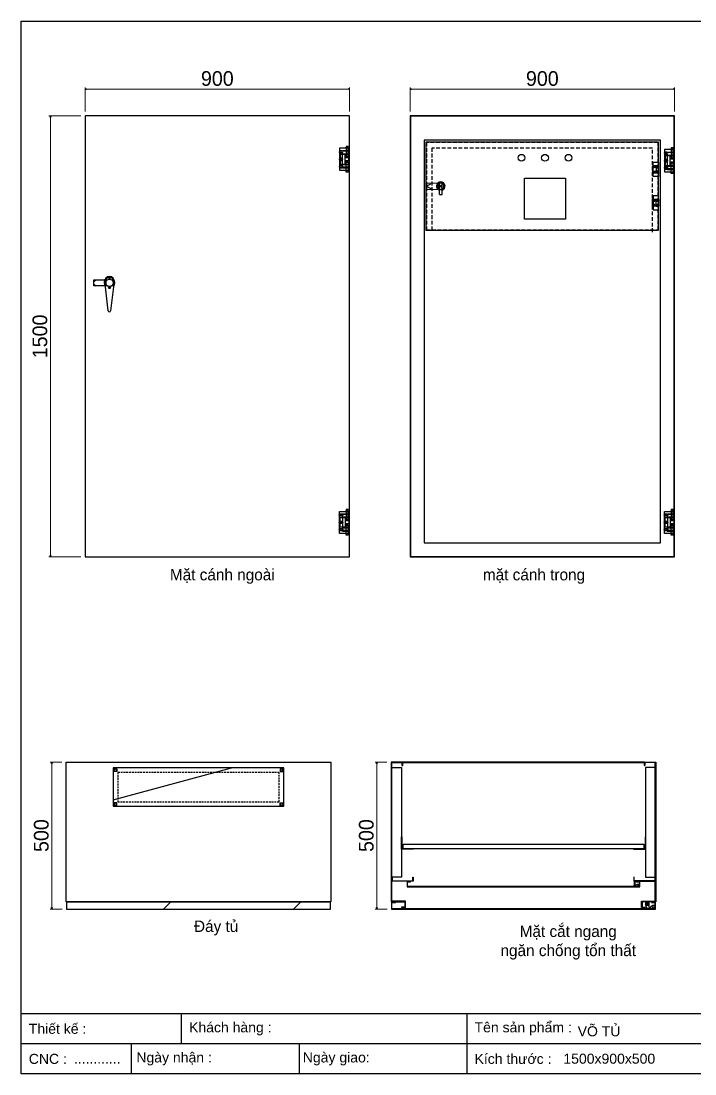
# Model space of a CAD drawing. Header units: millimetres. Extents: x 0 to 5063, y 0 to 3580.
# Drawn here: x 0 to 2294, y 0 to 3580 of the extents above; entities that cross this region are included whole.
import ezdxf

# ---------------------------------------------------------------- set-up
doc = ezdxf.new("R2010")
doc.units = ezdxf.units.MM
doc.linetypes.add('HIDDEN', pattern=[9.525, 6.35, -3.175])
doc.linetypes.add('HIDDENX2', pattern=[19.05, 12.7, -6.35])
for name, color, linetype in [('DIM', 253, 'Continuous'), ('Ghi chu', 7, 'Continuous'), ('HEATER', 1, 'Continuous')]:
    doc.layers.add(name, color=color, linetype=linetype)
doc.styles.add('Arial', font='arial.ttf')
doc.dimstyles.new('CNC', dxfattribs={"dimtxt": 50, "dimasz": 5, "dimexe": 5, "dimexo": 15, "dimgap": 10, "dimtad": 1, "dimdec": 0, "dimtxsty": 'Standard', "dimblk": 'OPEN30', "dimcen": 10, "dimclrd": 5, "dimclre": 5, "dimclrt": 3, "dimazin": 3, "dimtfac": 1, "dimtdec": 0, "dimtmove": 0, "dimatfit": 3, "dimldrblk": 'ARCHTICK', "dimlwd": 9, "dimlwe": 9})

# ---------------------------------------------------------------- blocks, each defined once
blk = doc.blocks.new('*D1')
at = {"color": 0, "linetype": 'ByBlock', "lineweight": -2}
for p, q in [((218, 3348.7), (223, 3350.1)), ((223, 3347.4), (218, 3348.7)), ((218, 3348.7), (223, 3348.7)), ((1113, 3350.1), (1118, 3348.7)), ((1118, 3348.7), (1113, 3347.4)), ((1118, 3348.7), (1113, 3348.7))]:
    blk.add_line(p, q, dxfattribs=at)
at = {"layer": 'Defpoints', "color": 0, "transparency": 16777216}
for p in [(1118, 3348.7), (218, 3257.7), (1118, 3257.7)]:
    blk.add_point(p, dxfattribs=at)
at = {"layer": 'DIM', "color": 5, "lineweight": 9, "transparency": 16777216}
for p, q in [((218, 3272.7), (218, 3353.7)), ((223, 3348.7), (1113, 3348.7)), ((1118, 3272.7), (1118, 3353.7))]:
    blk.add_line(p, q, dxfattribs=at)
at = {"layer": 'DIM', "color": 3, "transparency": 16777216, "insert": (668, 3384.3), "char_height": 50, "attachment_point": 5}
blk.add_mtext('900', dxfattribs=at)
blk = doc.blocks.new('_ArchTick')
at = {"color": 0, "const_width": 0.15}
blk.add_lwpolyline([(-0.5, -0.5), (0.5, 0.5)], dxfattribs=at)
blk = doc.blocks.new('_Open30')
at = {"color": 0, "linetype": 'ByBlock', "lineweight": -2}
for p, q in [((-1, 0.27), (0, 0)), ((0, 0), (-1, -0.27)), ((0, 0), (-1, 0))]:
    blk.add_line(p, q, dxfattribs=at)
blk = doc.blocks.new('*D2')
at = {"color": 0, "linetype": 'ByBlock', "lineweight": -2}
for p, q in [((98.6, 3252.7), (100, 3257.7)), ((100, 3257.7), (101.3, 3252.7)), ((100, 3257.7), (100, 3252.7)), ((100, 1757.7), (98.6, 1762.7)), ((101.3, 1762.7), (100, 1757.7)), ((100, 1757.7), (100, 1762.7))]:
    blk.add_line(p, q, dxfattribs=at)
at = {"layer": 'Defpoints', "color": 0, "transparency": 16777216}
for p in [(218, 3257.7), (100, 1757.7), (218, 1757.7)]:
    blk.add_point(p, dxfattribs=at)
at = {"layer": 'DIM', "color": 5, "lineweight": 9, "transparency": 16777216}
for p, q in [((203, 3257.7), (95, 3257.7)), ((100, 3252.7), (100, 1762.7)), ((203, 1757.7), (95, 1757.7))]:
    blk.add_line(p, q, dxfattribs=at)
at = {"layer": 'DIM', "color": 3, "transparency": 16777216, "insert": (64.4, 2507.7), "char_height": 50, "attachment_point": 5, "rotation": 90}
blk.add_mtext('1500', dxfattribs=at)
blk = doc.blocks.new('*D3')
at = {"color": 0, "linetype": 'ByBlock', "lineweight": -2}
for p, q in [((103.3, 1055.4), (104.6, 1060.4)), ((104.6, 1060.4), (105.9, 1055.4)), ((104.6, 1060.4), (104.6, 1055.4)), ((104.6, 560.4), (103.3, 565.4)), ((105.9, 565.4), (104.6, 560.4)), ((104.6, 560.4), (104.6, 565.4))]:
    blk.add_line(p, q, dxfattribs=at)
at = {"layer": 'Defpoints', "color": 0, "transparency": 16777216}
for p in [(153.9, 1060.4), (104.6, 560.4), (154.9, 560.4)]:
    blk.add_point(p, dxfattribs=at)
at = {"layer": 'DIM', "color": 5, "lineweight": 9, "transparency": 16777216}
for p, q in [((138.9, 1060.4), (99.6, 1060.4)), ((104.6, 1055.4), (104.6, 565.4)), ((139.9, 560.4), (99.6, 560.4))]:
    blk.add_line(p, q, dxfattribs=at)
at = {"layer": 'DIM', "color": 3, "transparency": 16777216, "insert": (69.1, 810.4), "char_height": 50, "attachment_point": 5, "rotation": 90}
blk.add_mtext('500', dxfattribs=at)
blk = doc.blocks.new('MS308-2-1')
at = {"color": 1}
for p, q in [((-53, 4.6), (-46, 10)), ((-13.3, -14.2), (-13.3, 6.7)), ((-12.3, 6.7), (-12.3, -6.9)), ((12.3, 6.7), (12.3, -6.9)), ((13.3, 6.7), (13.3, -14.2)), ((-53, -4.6), (-46, -10)), ((-4, -95), (-13.3, -14.2)), ((13.3, -14.2), (4, -95))]:
    blk.add_line(p, q, dxfattribs=at)
blk.add_lwpolyline([(-15.8, -10), (-53, -10), (-53, 10), (-15.8, 10)], dxfattribs=at)
for centre, radius, start, end in [((0, 6.7), 13.3, 0, 180), ((0, 6.7), 12.3, 0, 180), ((0, 5.9), 17.7, 226.184, 313.816), ((0, -95), 4, 180, 0)]:
    blk.add_arc(centre, radius, start, end, dxfattribs=at)
blk.add_ellipse((0, 0), major_axis=(0, 21), ratio=0.857143, start_param=3.972003, end_param=8.594367, dxfattribs=at)
blk = doc.blocks.new('HL011-1-3')
at = {"color": 1}
for p, q in [((29.5, 81), (22.5, 81)), ((22.5, 81), (22.5, 78)), ((23.5, 78), (22.5, 78)), ((22.5, 75), (22.5, 49)), ((23.5, 75), (22.5, 75)), ((23.5, 75), (23.5, 78)), ((29.5, 78), (28.5, 78)), ((28.5, 75), (28.5, 78)), ((28.5, 75), (29.5, 75)), ((29.5, 78), (29.5, 81)), ((29.5, 49), (29.5, 75)), ((11, 56), (11, 19)), ((11, 56), (32, 56)), ((20, 54), (20, 21)), ((20, 47), (32, 47)), ((32, 42.5), (20, 42.5)), ((22.5, 49), (24, 44)), ((24, 44), (28, 44)), ((29.5, 49), (28, 44)), ((11, 19), (32, 19)), ((32, 32.5), (20, 32.5)), ((20, 28), (32, 28)), ((22.5, 26), (24, 31)), ((22.5, 0), (22.5, 26)), ((23.5, 0), (22.5, 0)), ((23.5, 0), (23.5, -3)), ((24, 31), (28, 31)), ((29.5, 26), (28, 31)), ((28.5, 0), (28.5, -3)), ((28.5, 0), (29.5, 0)), ((29.5, 26), (29.5, 0)), ((22.5, -6), (22.5, -3)), ((23.5, -3), (22.5, -3)), ((29.5, -6), (22.5, -6)), ((29.5, -3), (28.5, -3)), ((29.5, -3), (29.5, -6))]:
    blk.add_line(p, q, dxfattribs=at)
for points in [[(32, 19), (32, 0), (0, 0), (0, 75), (32, 75), (32, 56)], [(32, 28), (32, 21), (3, 21), (3, 54), (32, 54), (32, 47)], [(32, 42.5), (32, 32.5)]]:
    blk.add_lwpolyline(points, dxfattribs=at)
for points in [[(10, 67), (32, 67), (32, 65), (10, 65)], [(10, 8), (32, 8), (32, 10), (10, 10)]]:
    blk.add_lwpolyline(points, close=True, dxfattribs=at)
for centre in [(5.5, 62.5), (5.5, 37.5), (5.5, 12.5)]:
    blk.add_circle(centre, 3, dxfattribs=at)
blk = doc.blocks.new('*D4')
at = {"color": 0, "linetype": 'ByBlock', "lineweight": -2}
for p, q in [((1324.1, 3348.7), (1329.1, 3350.1)), ((1329.1, 3347.4), (1324.1, 3348.7)), ((1324.1, 3348.7), (1329.1, 3348.7)), ((2219.1, 3350.1), (2224.1, 3348.7)), ((2224.1, 3348.7), (2219.1, 3347.4)), ((2224.1, 3348.7), (2219.1, 3348.7))]:
    blk.add_line(p, q, dxfattribs=at)
at = {"layer": 'Defpoints', "color": 0, "transparency": 16777216}
for p in [(2224.1, 3348.7), (1324.1, 3257.7), (2224.1, 3257.7)]:
    blk.add_point(p, dxfattribs=at)
at = {"layer": 'DIM', "color": 5, "lineweight": 9, "transparency": 16777216}
for p, q in [((1324.1, 3272.7), (1324.1, 3353.7)), ((1329.1, 3348.7), (2219.1, 3348.7)), ((2224.1, 3272.7), (2224.1, 3353.7))]:
    blk.add_line(p, q, dxfattribs=at)
at = {"layer": 'DIM', "color": 3, "transparency": 16777216, "insert": (1774.1, 3384.3), "char_height": 50, "attachment_point": 5}
blk.add_mtext('900', dxfattribs=at)
blk = doc.blocks.new('KHUNG CHUẨN')
at = {"color": 7}
for p, q in [((19889.2, -28535.2), (16919.2, -28535.2)), ((17239.2, -28535.2), (17239.2, -28595.2)), ((17809.2, -28535.2), (17809.2, -28655.2)), ((18939.2, -28595.2), (16919.2, -28595.2)), ((17139.2, -28595.2), (17139.2, -28655.2)), ((17474.2, -28595.2), (17474.2, -28655.2))]:
    blk.add_line(p, q, dxfattribs=at)
blk.add_lwpolyline([(16919.2, -26555.2), (19889.2, -26555.2), (19889.2, -28655.2), (16919.2, -28655.2)], close=True, dxfattribs=at)
at = {"color": 2, "char_height": 20, "attachment_point": 4, "style": 'Arial'}
for s, insert, width in [('  Thiết kế :', (16919.2, -28565.2), 917.634), ('  Khách hàng :', (17239.2, -28565.2), 917.634), ('  Tên sản phẩm :', (17809.2, -28565.2), 917.634), ('  CNC :', (16919.2, -28625.2), 917.634), ('  Ngày nhận :', (17134, -28625.2), 556.651), ('  Ngày giao:', (17466.3, -28625.2), 556.651), ('  Kích thước :', (17809.2, -28625.2), 917.634)]:
    blk.add_mtext(s, dxfattribs=dict(at, insert=insert, width=width))
at = {"color": 3, "style": 'Arial'}
for tag, p in [('#01', (17055.6, -28580.1)), ('#02', (17431.4, -28580.1)), ('#03', (18030.6, -28580.1)), ('#08', (18751.7, -28580.1)), ('#10', (19064.8, -28580.1)), ('#04', (17024.8, -28634.6)), ('#05', (17308.5, -28633)), ('#06', (17632.7, -28633.7)), ('#07', (18002, -28634.7)), ('#09', (18753.8, -28632.6)), ('#11', (19060.3, -28625.7)), ('#12', (19806.5, -28628.9))]:
    blk.add_attdef(tag, p, '', height=20, dxfattribs=at)
blk = doc.blocks.new('*D6')
at = {"color": 0, "linetype": 'ByBlock', "lineweight": -2}
for p, q in [((1209.4, 1055.4), (1210.7, 1060.4)), ((1210.7, 1060.4), (1212.1, 1055.4)), ((1210.7, 1060.4), (1210.7, 1055.4)), ((1210.7, 560.4), (1209.4, 565.4)), ((1212.1, 565.4), (1210.7, 560.4)), ((1210.7, 560.4), (1210.7, 565.4))]:
    blk.add_line(p, q, dxfattribs=at)
at = {"layer": 'Defpoints', "color": 0, "transparency": 16777216}
for p in [(1260, 1060.4), (1210.7, 560.4), (1261, 560.4)]:
    blk.add_point(p, dxfattribs=at)
at = {"layer": 'DIM', "color": 5, "lineweight": 9, "transparency": 16777216}
for p, q in [((1245, 1060.4), (1205.7, 1060.4)), ((1210.7, 1055.4), (1210.7, 565.4)), ((1246, 560.4), (1205.7, 560.4))]:
    blk.add_line(p, q, dxfattribs=at)
at = {"layer": 'DIM', "color": 3, "transparency": 16777216, "insert": (1175.2, 810.4), "char_height": 50, "attachment_point": 5, "rotation": 90}
blk.add_mtext('500', dxfattribs=at)
blk = doc.blocks.new('HL011-1-4')
h = blk.add_hatch()
h.set_pattern_fill('ANSI31', color=2, scale=0.5, style=0)
h.paths.add_polyline_path([(2.5, 0), (8.5, 0), (8.5, 12), (2.5, 12)])
at = {"color": 1}
for p, q in [((7, 23.5), (0, 10)), ((0, 0), (0, 10)), ((11, 0), (0, 0)), ((7, 23.5), (26, 23.5)), ((11, 0), (11, 19.5)), ((11, 19.5), (17, 19.5)), ((17, 19.5), (21.2, 13.9))]:
    blk.add_line(p, q, dxfattribs=at)
at = {"color": 2}
blk.add_lwpolyline([(2.5, 0), (2.5, 12), (8.5, 12), (8.5, 0)], dxfattribs=at)
at = {"color": 1}
blk.add_lwpolyline([(5.7, 21), (3, 21), (3, 23.5), (7, 23.5)], dxfattribs=at)
blk.add_circle((26, 17.5), 3.5, dxfattribs=at)
blk.add_arc((26, 17.5), 6, 216.8699, 90, dxfattribs=at)
blk = doc.blocks.new('ovan6x9')
at = {"color": 2}
for p, q in [((2, 6), (8, 6)), ((2, 0), (8, 0))]:
    blk.add_line(p, q, dxfattribs=at)
for centre, start, end in [((2, 3), 90, 270), ((8, 3), 270, 90)]:
    blk.add_arc(centre, 3, start, end, dxfattribs=at)
blk = doc.blocks.new('HL036-1-1')
at = {"color": 1}
blk.add_line((9.5, 36.2), (9.5, 12.2), dxfattribs=at)
for points in [[(-2.5, 12.2), (17.5, 12.2), (17.5, 36.2), (-2.5, 36.2)], [(0, 48.5), (17.5, 48.5), (17.5, 0), (0, 0)]]:
    blk.add_lwpolyline(points, close=True, dxfattribs=at)
for centre, radius in [((3.5, 31.8), 2), ((3.5, 16.8), 2), ((12.7, 32.5), 2.5), ((12.7, 16), 2.5)]:
    blk.add_circle(centre, radius, dxfattribs=at)
blk = doc.blocks.new('HL036-1-2')
at = {"layer": 'Ghi chu', "color": 1}
for p, q in [((-3, 17.8), (-18.9, 17.8)), ((-18.9, 15.8), (-18.9, 17.8)), ((-12.1, 15.8), (-18.9, 15.8)), ((-16.4, 1), (-16.4, 14)), ((-15.6, 15), (-3.9, 17.7)), ((0, 0), (-15.4, 0)), ((-14.4, 3), (-14.4, 11.9)), ((0, 2), (-13.4, 2)), ((-13.1, 12.8), (-4.3, 9.8)), ((-6.2, 2), (-6.2, 0)), ((-1.2, 2), (-1.2, 0)), ((0, 0), (0, 2))]:
    blk.add_line(p, q, dxfattribs=at)
for radius in [4.1, 2.1]:
    blk.add_circle((-3, 13.7), radius, dxfattribs=at)
for centre, start, end in [((-15.4, 14), 102.9616, 180), ((-15.4, 1), 180, 270), ((-13.4, 11.9), 71.3254, 180), ((-13.4, 3), 180, 270)]:
    blk.add_arc(centre, 1, start, end, dxfattribs=at)
blk = doc.blocks.new('SDGFGHGHG')
at = {"layer": 'HEATER'}
for p, q in [((860892.9, 570780.5), (860931.6, 570782)), ((860892.9, 570760.5), (860892.9, 570780.5)), ((860892.9, 570771.9), (860906.3, 570778.7)), ((860892.9, 570769.1), (860906.3, 570762.4)), ((860892.9, 570760.5), (860931.6, 570759.1)), ((860935.9, 570742), (860935.9, 570784.3)), ((860937.5, 570771.3), (860939.5, 570771.3)), ((860937.5, 570769.8), (860939.5, 570769.8)), ((860939.5, 570773.5), (860939.5, 570771.3)), ((860939.5, 570769.8), (860939.5, 570767.6)), ((860941.3, 570773.5), (860941.3, 570771.3)), ((860941.3, 570771.3), (860943.4, 570771.3)), ((860941.3, 570769.8), (860941.3, 570767.6)), ((860941.3, 570769.8), (860943.4, 570769.8)), ((860944.9, 570742), (860944.9, 570784.3)), ((860935.9, 570742), (860944.9, 570742))]:
    blk.add_line(p, q, dxfattribs=at)
blk.add_circle((860940.4, 570770.5), 3.08, dxfattribs=at)
blk.add_arc((860940.4, 570770.5), 14.5, 288.08, 251.92, dxfattribs=at)
blk = doc.blocks.new('SĐFHGGH')
at = {"layer": 'HEATER'}
for points in [[(860943.4, 570717), (860943.4, 570718.4), (860937.4, 570718.4), (860937.4, 570717)], [(860928.8, 570702.4), (860927.4, 570702.4), (860927.4, 570708.4), (860928.8, 570708.4)], [(860943.4, 570693.8), (860943.4, 570692.4), (860937.4, 570692.4), (860937.4, 570693.8)], [(860952.1, 570702.4), (860953.4, 570702.4), (860953.4, 570708.4), (860952.1, 570708.4)]]:
    blk.add_lwpolyline(points, dxfattribs=at)
for start, end in [(104.4775, 165.5225), (14.4775, 75.5225), (194.4775, 255.5225), (284.4775, 345.5225)]:
    blk.add_arc((860940.4, 570705.4), 12, start, end, dxfattribs=at)
blk = doc.blocks.new('MS722')
for name, p in [('SDGFGHGHG', (-860940.4, -570770.5)), ('SĐFHGGH', (-860940.4, -570705.4))]:
    blk.add_blockref(name, p)

msp = doc.modelspace()

# ---------------------------------------------------------------- hatches: boundary and pattern name
at = {"ltscale": 3}
h = msp.add_hatch(dxfattribs=at)
h.set_pattern_fill('ANSI31', color=256, scale=200, style=0)
h.set_pattern_definition([(45, (26804847.3, 25408219.5), (-3535.5339, 3535.5339), [])])
h.paths.add_polyline_path([(313.9, 1040.4), (313.9, 910.4), (893.9, 910.4), (893.9, 1040.4)], flags=16)
h.paths.add_polyline_path([(153.9, 1060.4), (1053.9, 1060.4), (1053.9, 585.4), (153.9, 585.4)])
h = msp.add_hatch(dxfattribs=at)
h.set_pattern_fill('ANSI31', color=256, scale=100, angle=75, style=0)
h.set_pattern_definition([(195, (-8820632.3, 16225750.3), (323.52381, -1207.40728), [])])
h.paths.add_polyline_path([(313.9, 1040.4), (313.9, 910.4), (893.9, 910.4), (893.9, 1040.4)])
h = msp.add_hatch(dxfattribs=at)
h.set_pattern_fill('ANSI31', color=256, scale=50, angle=90, style=0)
h.set_pattern_definition([(225, (-6352054.9, 6701211.83), (220.970869, -220.970869), [])])
h.paths.add_polyline_path([(1052.9, 584.4), (154.9, 584.4), (154.9, 560.4), (1052.9, 560.4)])

# ---------------------------------------------------------------- linework, layer by layer
for points in [[(218, 1757.7), (1118, 1757.7), (1118, 3257.7), (218, 3257.7)], [(1324.1, 1757.7), (2224.1, 1757.7), (2224.1, 3257.7), (1324.1, 3257.7)], [(1325.6, 1759.2), (2222.6, 1759.2), (2222.6, 3256.2), (1325.6, 3256.2)], [(1372.1, 1805.7), (2176.1, 1805.7), (2176.1, 3174.7), (1372.1, 3174.7)], [(313.9, 1040.4), (313.9, 910.4), (893.9, 910.4), (893.9, 1040.4)]]:
    msp.add_lwpolyline(points, close=True)
at = {"color": 6}
for points in [[(1378.1, 2868.7), (2170.1, 2868.7), (2170.1, 3168.7), (1378.1, 3168.7)], [(2094.5, 653.6), (2104.5, 653.6), (2104.5, 637.6), (1315.5, 637.6), (1315.5, 653.6), (1325.5, 653.6), (1325.5, 655.1), (1314, 655.1), (1314, 636.1), (2106, 636.1), (2106, 655.1), (2094.5, 655.1)]]:
    msp.add_lwpolyline(points, close=True, dxfattribs=at)
at = {"color": 6, "linetype": 'HIDDENX2'}
msp.add_lwpolyline([(1379.6, 2870.2), (2168.6, 2870.2), (2168.6, 3167.2), (1379.6, 3167.2)], close=True, dxfattribs=at)
at = {"color": 2}
for points in [[(1086.5, 3139.2, 1), (1086.5, 3131.2), (1091.5, 3131.2, 1), (1091.5, 3139.2)], [(2192.6, 3134.2, 1), (2192.6, 3126.2), (2197.6, 3126.2, 1), (2197.6, 3134.2)], [(1086.5, 3114.2, 1), (1086.5, 3106.2), (1091.5, 3106.2, 1), (1091.5, 3114.2)], [(1086.5, 3089.2, 1), (1086.5, 3081.2), (1091.5, 3081.2, 1), (1091.5, 3089.2)], [(2192.6, 3109.2, 1), (2192.6, 3101.2), (2197.6, 3101.2, 1), (2197.6, 3109.2)], [(2192.6, 3084.2, 1), (2192.6, 3076.2), (2197.6, 3076.2, 1), (2197.6, 3084.2)], [(1086.5, 1896.2, -1), (1086.5, 1904.2), (1091.5, 1904.2, -1), (1091.5, 1896.2)], [(2192.6, 1896.2, -1), (2192.6, 1904.2), (2197.6, 1904.2, -1), (2197.6, 1896.2)], [(1086.5, 1871.2, -1), (1086.5, 1879.2), (1091.5, 1879.2, -1), (1091.5, 1871.2)], [(2192.6, 1871.2, -1), (2192.6, 1879.2), (2197.6, 1879.2, -1), (2197.6, 1871.2)], [(1086.5, 1846.2, -1), (1086.5, 1854.2), (1091.5, 1854.2, -1), (1091.5, 1846.2)], [(2192.6, 1846.2, -1), (2192.6, 1854.2), (2197.6, 1854.2, -1), (2197.6, 1846.2)]]:
    msp.add_lwpolyline(points, format="xyb", close=True, dxfattribs=at)
at = {"color": 3, "linetype": 'HIDDENX2'}
msp.add_lwpolyline([(2149.6, 2862.7), (2149.6, 3148.2), (1398.6, 3148.2), (1398.6, 2862.7)], dxfattribs=at)
at = {"color": 2, "ltscale": 3}
msp.add_lwpolyline([(1713.7, 3045.2), (1852.7, 3045.2), (1852.7, 2906.2), (1713.7, 2906.2)], close=True, dxfattribs=at)
at = {"color": 2}
for points in [[(1418.4, 3008.5), (1438.9, 3008.5), (1438.9, 3029), (1418.4, 3029)], [(325.8, 1028.5), (316.8, 1028.5), (316.8, 1037.5), (325.8, 1037.5)], [(882, 1028.5), (891, 1028.5), (891, 1037.5), (882, 1037.5)], [(325.8, 922.3), (316.8, 922.3), (316.8, 913.3), (325.8, 913.3)], [(882, 922.3), (891, 922.3), (891, 913.3), (882, 913.3)]]:
    msp.add_lwpolyline(points, close=True, dxfattribs=at)
at = {"ltscale": 3}
for points in [[(153.9, 1060.4), (1053.9, 1060.4), (1053.9, 585.4), (153.9, 585.4)], [(1052.9, 584.4), (154.9, 584.4), (154.9, 560.4), (1052.9, 560.4)]]:
    msp.add_lwpolyline(points, close=True, dxfattribs=at)
at = {"color": 7}
for points in [[(1294.5, 565.9), (1308, 565.9), (1308, 586.9), (1261.5, 586.9), (1261.5, 1058.9), (1296.5, 1058.9), (1296.5, 1048.9), (1298, 1048.9), (1298, 1060.4), (1260, 1060.4), (1260, 585.4), (1306.5, 585.4), (1306.5, 567.4), (1294.5, 567.4)], [(1299.5, 1048.9), (1299.5, 1058.9), (2120.5, 1058.9), (2120.5, 1048.9), (2122, 1048.9), (2122, 1060.4), (1298, 1060.4), (1298, 1048.9)], [(2125.5, 565.9), (2112, 565.9), (2112, 586.9), (2158.5, 586.9), (2158.5, 1058.9), (2123.5, 1058.9), (2123.5, 1048.9), (2122, 1048.9), (2122, 1060.4), (2160, 1060.4), (2160, 585.4), (2113.5, 585.4), (2113.5, 567.4), (2125.5, 567.4)], [(1274.5, 584.4), (1261, 584.4), (1261, 560.4), (2159, 560.4), (2159, 584.4), (2145.5, 584.4), (2145.5, 582.9), (2157.5, 582.9), (2157.5, 561.9), (1262.5, 561.9), (1262.5, 582.9), (1274.5, 582.9)]]:
    msp.add_lwpolyline(points, close=True, dxfattribs=at)
at = {"color": 44}
for points in [[(1261.5, 1042.4), (1294.5, 1042.4), (1294.5, 668.9), (1261.5, 668.9)], [(2158.5, 1042.4), (2125.5, 1042.4), (2125.5, 668.9), (2158.5, 668.9)], [(1336, 764.4), (1294.5, 764.4), (1294.5, 805.9), (1296, 805.9), (1296, 765.9), (1336, 765.9)], [(2084, 764.4), (2125.5, 764.4), (2125.5, 805.9), (2124, 805.9), (2124, 765.9), (2084, 765.9)], [(1300, 780.9), (2120, 780.9), (2120, 765.9), (1300, 765.9)]]:
    msp.add_lwpolyline(points, close=True, dxfattribs=at)
at = {"color": 2, "linetype": 'HIDDEN'}
msp.add_lwpolyline([(328.9, 1025.4), (328.9, 925.4), (878.9, 925.4), (878.9, 1025.4)], close=True, dxfattribs=at)
at = {"color": 3}
for points in [[(1263, 668.9), (1263, 656.9), (1333, 656.9), (1333, 668.9), (1334.5, 668.9), (1334.5, 655.4), (1261.5, 655.4), (1261.5, 668.9)], [(2157, 668.9), (2157, 656.9), (2087, 656.9), (2087, 668.9), (2085.5, 668.9), (2085.5, 655.4), (2158.5, 655.4), (2158.5, 668.9)]]:
    msp.add_lwpolyline(points, close=True, dxfattribs=at)
at = {"color": 2}
for centre, radius in [((1703.2, 3115.2), 11.5), ((1783.2, 3115.2), 11.5), ((1863.2, 3115.2), 11.5), ((1428.6, 3018.7), 11), ((301, 2690.2), 12.5), ((301, 2707.2), 3), ((301, 2673.2), 3)]:
    msp.add_circle(centre, radius, dxfattribs=at)
at = {"color": 7}
for centre in [(321.3, 1033), (886.5, 1033), (321.3, 917.8), (886.5, 917.8)]:
    msp.add_circle(centre, 4, dxfattribs=at)

# ---------------------------------------------------------------- block references
at = {"color": 3}
ref = msp.add_blockref('KHUNG CHUẨN', (-28842.9, 48849.5), dxfattribs=dict(at, xscale=1.704737719082913, yscale=1.704737719082913, zscale=1.704737719082913))
ref.add_attrib('#03', 'VÕ TỦ', (1894.5, 128), dxfattribs={"color": 3, "height": 34.09, "style": 'Arial'})
ref.add_attrib('#07', '1500x900x500', (1845.8, 34.8), dxfattribs={"color": 3, "height": 34.095, "style": 'Arial'})
ref.add_attrib('#04', '............', (179.9, 35), dxfattribs={"color": 3, "height": 34.095, "style": 'Arial'})
at = {"color": 7, "xscale": -1, "rotation": 180}
for name, p in [('HL011-1-3', (1083.5, 3147.7)), ('HL011-1-3', (2189.6, 3142.7)), ('HL036-1-1', (2151.8, 2986.2)), ('ovan6x9', (2159.5, 2973.2)), ('ovan6x9', (2159.5, 2956.7)), ('HL036-1-2', (2103.4, 655.4)), ('HL011-1-4', (2125.5, 585.4))]:
    msp.add_blockref(name, p, dxfattribs=at)
at = {"color": 7}
for name, p in [('HL036-1-1', (2151.8, 3051.2)), ('ovan6x9', (2159.5, 3080.7)), ('ovan6x9', (2159.5, 3064.2)), ('MS722', (1428.6, 3018.7)), ('MS308-2-1', (301, 2690.2)), ('HL011-1-3', (1083.5, 1837.7)), ('HL011-1-3', (2189.6, 1837.7))]:
    msp.add_blockref(name, p, dxfattribs=at)

# ---------------------------------------------------------------- texts
at = {"color": 2, "char_height": 39, "attachment_point": 5}
for s, insert, width in [('Mặt cánh ngoài', (685, 1691.9), 625), ('mặt cánh trong', (1745.8, 1691.9), 775), ('Đáy tủ', (664, 496.3), 875), ('Mặt cắt ngang \\Pngăn chống tổn thất', (1862.3, 446.7), 775)]:
    msp.add_mtext(s, dxfattribs=dict(at, insert=insert, width=width))

# ---------------------------------------------------------------- dimensions: what is measured, and where the dimension line sits
at = {"layer": 'DIM'}
for base, p1, p2, picture, middle in [((1118, 3348.7), (218, 3257.7), (1118, 3257.7), '*D1', (668, 3384.3)), ((2224.1, 3348.7), (1324.1, 3257.7), (2224.1, 3257.7), '*D4', (1774.1, 3384.3))]:
    dim = msp.add_linear_dim(base=base, p1=p1, p2=p2, dimstyle='CNC', dxfattribs=at)
    dim.commit()
    dim.dimension.update_dxf_attribs({"geometry": picture, "text_midpoint": middle})
dim = msp.add_linear_dim(base=(100, 1757.7), p1=(218, 3257.7), p2=(218, 1757.7), angle=90, dimstyle='CNC', dxfattribs=at)
dim.commit()
dim.dimension.update_dxf_attribs({"geometry": '*D2', "text_midpoint": (100, 2507.7), "dimtype": 160})
for base, p1, p2, picture, middle in [((104.6, 560.4), (153.9, 1060.4), (154.9, 560.4), '*D3', (69.1, 810.4)), ((1210.7, 560.4), (1260, 1060.4), (1261, 560.4), '*D6', (1175.2, 810.4))]:
    dim = msp.add_linear_dim(base=base, p1=p1, p2=p2, angle=90, dimstyle='CNC', dxfattribs=at)
    dim.commit()
    dim.dimension.update_dxf_attribs({"geometry": picture, "text_midpoint": middle})

doc.saveas('drawing.dxf')
